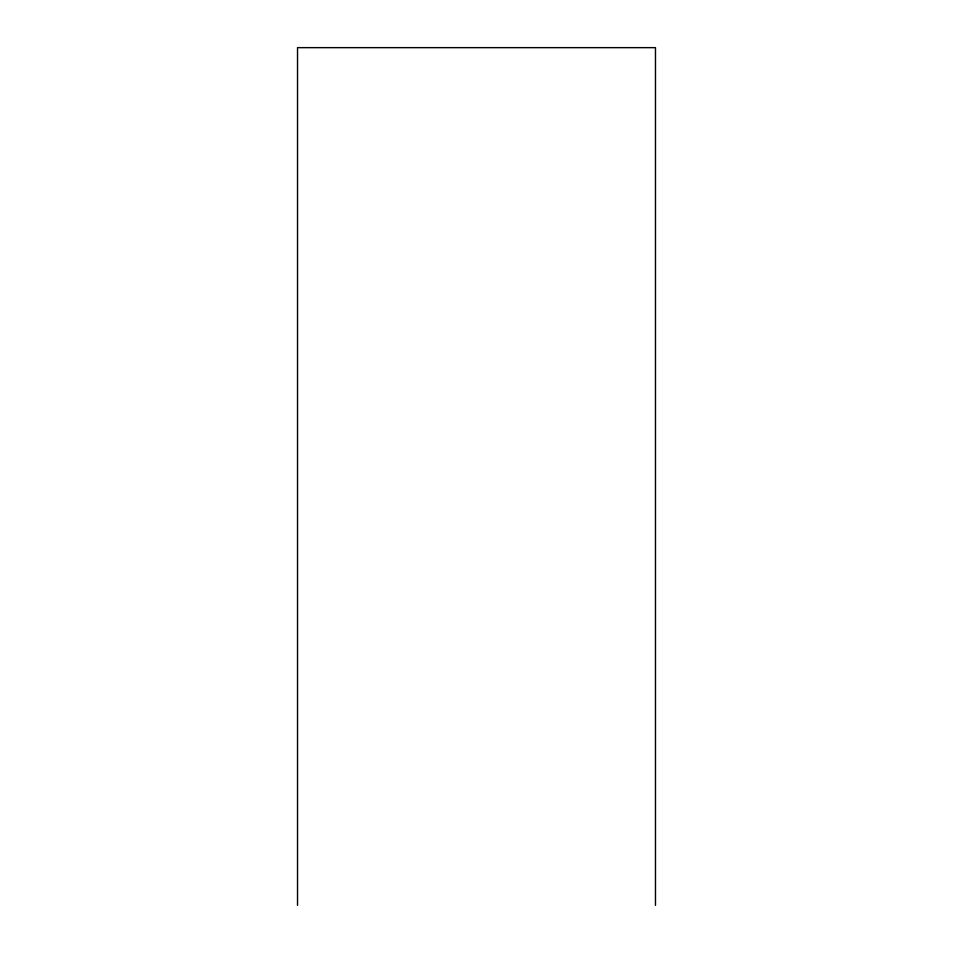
<?xml version="1.0" encoding="UTF-8"?>
<svg xmlns="http://www.w3.org/2000/svg" width="953" height="953" viewBox="0 0 953 953"><rect width="100%" height="100%" fill="white"/><g stroke="black" fill="none" stroke-linecap="round" stroke-linejoin="round"><path stroke-width="1.43" d="M655.473 905.35L655.473 47.65L297.527 47.65L297.527 905.35"/></g></svg>
